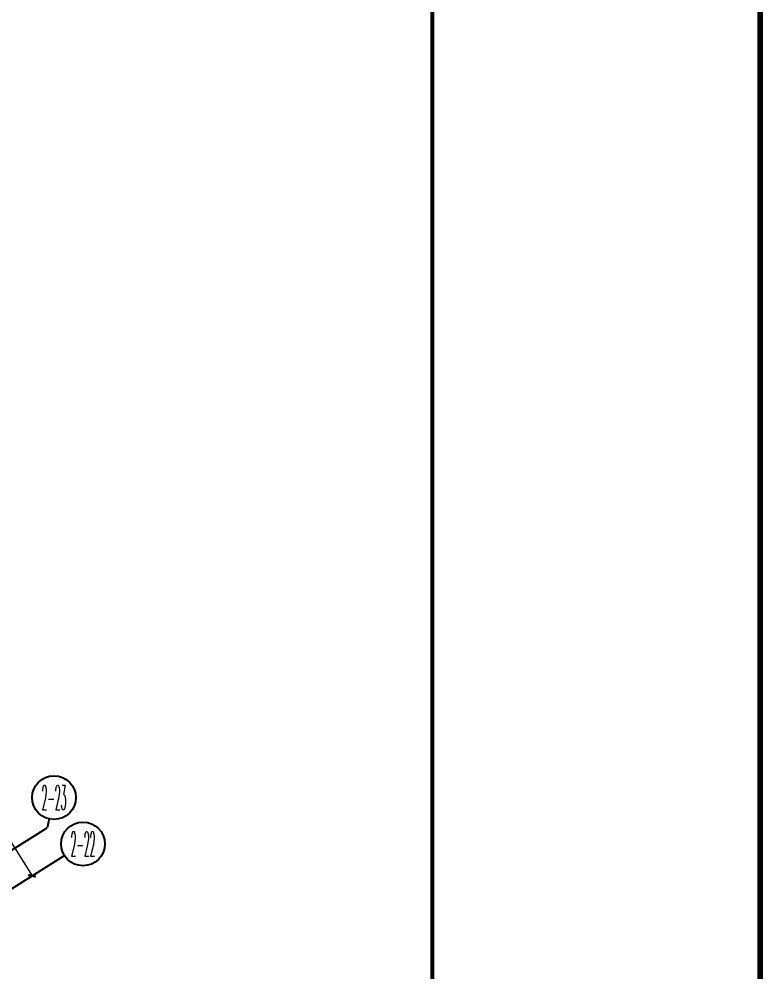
# Model space of a CAD drawing. Extents: x -9422388 to 15610651, y -1992469 to 953794.
# Drawn here: x -2696335 to -2682724, y -433678 to -416245 of the extents above; entities that cross this region are included whole.
import ezdxf
from ezdxf.enums import TextEntityAlignment as Align

# ---------------------------------------------------------------- set-up
doc = ezdxf.new("R2010")
doc.units = 0
doc.header["$LTSCALE"] = 1000
for name, color, linetype in [('AXIS', 3, 'Continuous'), ('AXIS_TEXT', 7, 'Continuous'), ('PUB_TITLE', 4, 'Continuous')]:
    doc.layers.add(name, color=color, linetype=linetype)
doc.layers.add('建筑底图', color=8, linetype='Continuous', lineweight=5)
doc.styles.add('_TCH_AXIS', font='COMPLEX', dxfattribs={"bigfont": 'GBCBIG'})
doc.styles.add('_TCH_DIM_T3', font='SIMPLEX', dxfattribs={"width": 0.705882, "bigfont": 'GBCBIG'})
doc.styles.add('COMPLEX', font='COMPLEX')
doc.dimstyles.new('_TCH_ARCH&&100', dxfattribs={"dimtxt": 297.5, "dimasz": 100, "dimexe": 250, "dimexo": 300, "dimgap": 126.25, "dimtad": 1, "dimdec": 0, "dimzin": 0, "dimdsep": 46, "dimtxsty": '_TCH_DIM_T3', "dimblk": 'ARCHTICK', "dimcen": 0.09, "dimclrt": 7, "dimazin": 2, "dimtfac": 1, "dimtdec": 0, "dimtix": 1, "dimtmove": 2, "dimatfit": 3, "dimfxl": 0, "dimtolj": 1, "dimtzin": 0, "dimarcsym": 0})

# ---------------------------------------------------------------- blocks, each defined once
blk = doc.blocks.new('_ArchTick')
at = {"color": 0, "linetype": 'ByBlock', "const_width": 0.4}
blk.add_lwpolyline([(-0.5, -0.5), (0.5, 0.5)], dxfattribs=at)
blk = doc.blocks.new('*D874')
at = {"layer": 'AXIS', "color": 0, "lineweight": -2, "transparency": 16777216}
for p, q in [((1814489, -372524), (1817243, -370798)), ((1817031, -370931), (1830892, -393046)), ((1828350, -394639), (1831104, -392913))]:
    blk.add_line(p, q, dxfattribs=at)
at = {"layer": 'Defpoints', "color": 0, "transparency": 16777216}
for p in [(1814235, -372683), (1830892, -393046), (1828096, -394798)]:
    blk.add_point(p, dxfattribs=at)
at = {"layer": 'AXIS', "color": 0, "lineweight": -2, "transparency": 16777216, "xscale": 100, "yscale": 100, "zscale": 100}
for p, rotation in [((1817031, -370931), 122.0782976762225), ((1830892, -393046), 302.0782976762225)]:
    blk.add_blockref('_ArchTick', p, dxfattribs=dict(at, rotation=rotation))
at = {"layer": 'AXIS', "color": 7, "transparency": 16777216, "insert": (1824195, -381842), "char_height": 297.5, "attachment_point": 5, "rotation": 302.0783, "style": '_TCH_DIM_T3'}
blk.add_mtext('\\A1;26100', dxfattribs=at)
blk = doc.blocks.new('_AXISO')
at = {"color": 0}
blk.add_circle((0, 0), 0.5, dxfattribs=at)
at = {"layer": 'AXIS_TEXT', "color": 0, "style": 'COMPLEX', "width": 1.041667}
blk.add_attdef('A', text='', height=0.56, dxfattribs=at).set_placement((-0.25, -0.28), (0.25, -0.28), align=Align.FIT)
blk = doc.blocks.new('TQ')
at = {"layer": 'PUB_TITLE', "const_width": 48.8}
blk.add_lwpolyline([(1746756, -758772), (1746756, -798756)], dxfattribs=at)
at = {"layer": 'PUB_TITLE'}
blk.add_lwpolyline([(1746756, -798756), (1750936, -798756), (1750936, -758772), (1746756, -758772)], close=True, dxfattribs=at)
blk = doc.blocks.new('图签')
at = {"xscale": 1.43572, "yscale": 1.43572, "zscale": 1.43572}
blk.add_blockref('TQ', (-231624, 689573), dxfattribs=at)
blk = doc.blocks.new('3333')
at = {"layer": 'AXIS', "color": 8}
for p, q in [((1831203.6, -392004.2), (1831166.6, -392165.7)), ((1827777.3, -394290), (1831166.6, -392165.7)), ((1828095.9, -394798.4), (1831485.2, -392674.1))]:
    blk.add_line(p, q, dxfattribs=at)
ref = blk.add_blockref('_AXISO', (1831293.1, -391614.4), dxfattribs=dict(at, xscale=800, yscale=800, zscale=800))
ref.add_attrib('A', '2-23', dxfattribs={"layer": 'AXIS_TEXT', "color": 8, "height": 452.55, "style": '_TCH_AXIS', "width": 0.2625}).set_placement((1831066.8, -391840.6), (1831519.3, -391840.6), align=Align.FIT)
ref = blk.add_blockref('_AXISO', (1831824.1, -392461.7), dxfattribs=dict(at, xscale=800, yscale=800, zscale=800))
ref.add_attrib('A', '2-22', dxfattribs={"layer": 'AXIS_TEXT', "color": 8, "height": 452.55, "style": '_TCH_AXIS', "width": 0.2625}).set_placement((1831597.9, -392687.9), (1832050.4, -392687.9), align=Align.FIT)
dim = blk.add_aligned_dim(p1=(1814234.8, -372683.3), p2=(1828095.9, -394798.4), distance=3300, dimstyle='_TCH_ARCH&&100', dxfattribs=at)
dim.commit()
dim.dimension.update_dxf_attribs({"geometry": '*D874', "text_midpoint": (1824194.5, -381842.2)})

msp = doc.modelspace()

# ---------------------------------------------------------------- linework, layer by layer
at = {"layer": 'PUB_TITLE', "const_width": 100}
msp.add_lwpolyline([(-2784374.25692, -457212.1496), (-2682774.25692, -457212.1496), (-2682774.25692, -399812.1496), (-2784374.25692, -399812.1496)], close=True, dxfattribs=at)

# ---------------------------------------------------------------- block references
msp.add_blockref('图签', (-4965003.06659, 0))
at = {"layer": '建筑底图', "color": 8}
msp.add_blockref('3333', (-4526988.93389, -38873.50822), dxfattribs=at)

doc.saveas('drawing.dxf')
